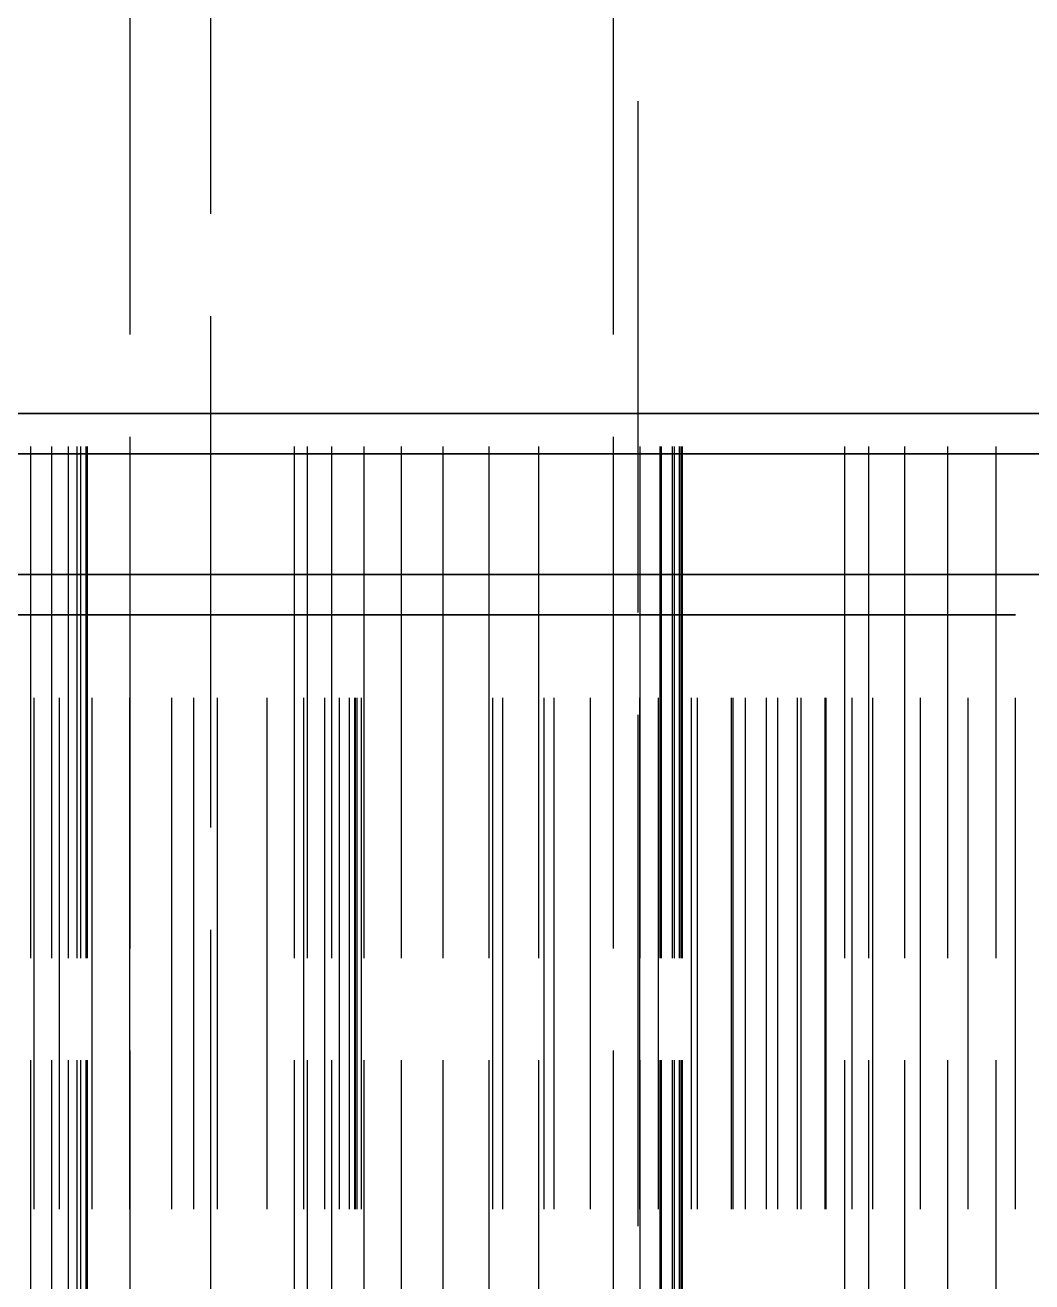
# Model space of a CAD drawing. Header units: millimetres. Extents: x -9 to 243, y -53 to 196.
# Drawn here: x 159.889 to 162.389, y 21.644 to 24.764 of the extents above; entities that cross this region are included whole.
import ezdxf

# ---------------------------------------------------------------- set-up
doc = ezdxf.new("R2010")
doc.units = ezdxf.units.MM
doc.linetypes.add('DASHED', pattern=[1.524, 1.27, -0.254])
doc.layers.add('HIDDEN', color=8, linetype='DASHED')

msp = doc.modelspace()

# ---------------------------------------------------------------- linework, layer by layer
at = {"layer": 'HIDDEN'}
for points in [[(160.15, -20.2), (160.15, 32.4)], [(161.35, -20.2), (161.35, 32.4)], [(160.35, -19.9), (160.35, 32.1)], [(161.41, 26.1), (161.41, -11.6)], [(162.77063, 23.8), (162.16746, 23.8), (161.56429, 23.8), (160.96111, 23.8), (160.35794, 23.8), (159.75476, 23.8), (159.15159, 23.8), (158.54841, 23.8), (157.94524, 23.8), (157.34206, 23.8), (156.73889, 23.8), (156.13571, 23.8), (155.53254, 23.8), (154.92937, 23.8), (154.32619, 23.8), (153.72302, 23.8), (153.11984, 23.8), (152.51667, 23.8), (151.91349, 23.8)], [(158.85, 23.8), (159.15159, 23.8), (159.45317, 23.8), (159.75476, 23.8), (160.05635, 23.8), (160.35794, 23.8), (160.65952, 23.8), (160.96111, 23.8), (161.2627, 23.8), (161.56429, 23.8), (161.86587, 23.8), (162.16746, 23.8), (162.46905, 23.8)], [(159.84143, 23.8), (159.9034, 23.8)], [(159.9034, 23.8), (159.84143, 23.8)], [(159.9034, 23.8), (159.95555, 23.8)], [(159.95555, 23.8), (159.9034, 23.8)], [(159.9034, 19.4), (159.9034, 23.8)], [(159.9034, 19.4), (159.9034, 23.8)], [(159.95555, 23.8), (159.99719, 23.8)], [(159.99719, 23.8), (159.95555, 23.8)], [(159.95555, 19.4), (159.95555, 23.8)], [(159.95555, 19.4), (159.95555, 23.8)], [(159.99719, 23.8), (160.02725, 23.8)], [(160.02725, 23.8), (159.99719, 23.8)], [(159.99719, 19.4), (159.99719, 23.8)], [(159.99719, 19.4), (159.99719, 23.8)], [(160.04057, 23.8), (160.01799, 23.8)], [(160.01799, 23.8), (160.02656, 23.8), (160.03512, 23.8), (160.04369, 23.8), (160.05225, 23.8), (160.06082, 23.8), (160.06938, 23.8), (160.07795, 23.8), (160.08651, 23.8), (160.09508, 23.8), (160.10364, 23.8), (160.11221, 23.8), (160.12077, 23.8), (160.12934, 23.8), (160.1379, 23.8), (160.14647, 23.8), (160.15503, 23.8), (160.1636, 23.8), (160.17216, 23.8), (160.18073, 23.8), (160.18929, 23.8), (160.19786, 23.8), (160.20642, 23.8), (160.21499, 23.8), (160.22355, 23.8), (160.23212, 23.8), (160.24068, 23.8), (160.24925, 23.8), (160.25781, 23.8), (160.26638, 23.8), (160.27494, 23.8), (160.28351, 23.8), (160.29207, 23.8), (160.30064, 23.8), (160.3092, 23.8), (160.31777, 23.8), (160.32633, 23.8), (160.3349, 23.8), (160.34346, 23.8), (160.35203, 23.8), (160.36059, 23.8), (160.36916, 23.8), (160.37772, 23.8), (160.38629, 23.8), (160.39485, 23.8), (160.40342, 23.8), (160.41198, 23.8), (160.42055, 23.8), (160.42911, 23.8), (160.43768, 23.8), (160.44624, 23.8), (160.45481, 23.8), (160.46337, 23.8), (160.47194, 23.8), (160.4805, 23.8), (160.48907, 23.8), (160.49763, 23.8), (160.5062, 23.8), (160.51476, 23.8), (160.52333, 23.8), (160.53189, 23.8), (160.54046, 23.8), (160.54902, 23.8), (160.55759, 23.8)], [(160.55759, 23.8), (160.54902, 23.8), (160.54046, 23.8), (160.53189, 23.8), (160.52333, 23.8), (160.51476, 23.8), (160.5062, 23.8), (160.49763, 23.8), (160.48907, 23.8), (160.4805, 23.8), (160.47194, 23.8), (160.46337, 23.8), (160.45481, 23.8), (160.44624, 23.8), (160.43768, 23.8), (160.42911, 23.8), (160.42055, 23.8), (160.41198, 23.8), (160.40342, 23.8), (160.39485, 23.8), (160.38629, 23.8), (160.37772, 23.8), (160.36916, 23.8), (160.36059, 23.8), (160.35203, 23.8), (160.34346, 23.8), (160.3349, 23.8), (160.32633, 23.8), (160.31777, 23.8), (160.3092, 23.8), (160.30064, 23.8), (160.29207, 23.8), (160.28351, 23.8), (160.27494, 23.8), (160.26638, 23.8), (160.25781, 23.8), (160.24925, 23.8), (160.24068, 23.8), (160.23212, 23.8), (160.22355, 23.8), (160.21499, 23.8), (160.20642, 23.8), (160.19786, 23.8), (160.18929, 23.8), (160.18073, 23.8), (160.17216, 23.8), (160.1636, 23.8), (160.15503, 23.8), (160.14647, 23.8), (160.1379, 23.8), (160.12934, 23.8), (160.12077, 23.8), (160.11221, 23.8), (160.10364, 23.8), (160.09508, 23.8), (160.08651, 23.8), (160.07795, 23.8), (160.06938, 23.8), (160.06082, 23.8), (160.05225, 23.8), (160.04369, 23.8), (160.03512, 23.8), (160.02656, 23.8), (160.01799, 23.8)], [(160.01799, 23.8), (160.04057, 23.8)], [(160.01799, 19.4), (160.01799, 23.8)], [(160.01799, 19.4), (160.01799, 23.8)], [(160.02725, 23.8), (160.04373, 23.8)], [(160.04373, 23.8), (160.02725, 23.8)], [(160.02725, 19.4), (160.02725, 23.8)], [(160.02725, 19.4), (160.02725, 23.8)], [(160.04373, 23.8), (160.04057, 23.8)], [(160.04057, 23.8), (160.04373, 23.8)], [(160.04057, 19.4), (160.04057, 23.8)], [(160.04057, 19.4), (160.04057, 23.8)], [(160.04373, 19.4), (160.04373, 23.8)], [(160.04373, 19.4), (160.04373, 23.8)], [(160.55759, 23.8), (160.59059, 23.8)], [(160.59059, 23.8), (160.55759, 23.8)], [(160.55759, 19.4), (160.55759, 23.8)], [(160.55759, 19.4), (160.55759, 23.8)], [(160.59059, 23.8), (160.65092, 23.8)], [(160.65092, 23.8), (160.59059, 23.8)], [(160.59059, 19.4), (160.59059, 23.8)], [(160.59059, 19.4), (160.59059, 23.8)], [(160.65092, 23.8), (160.73053, 23.8)], [(160.73053, 23.8), (160.65092, 23.8)], [(160.65092, 19.4), (160.65092, 23.8)], [(160.65092, 19.4), (160.65092, 23.8)], [(160.73053, 23.8), (160.82335, 23.8)], [(160.82335, 23.8), (160.73053, 23.8)], [(160.73053, 19.4), (160.73053, 23.8)], [(160.73053, 19.4), (160.73053, 23.8)], [(160.82335, 23.8), (160.92734, 23.8)], [(160.92734, 23.8), (160.82335, 23.8)], [(160.82335, 19.4), (160.82335, 23.8)], [(160.82335, 19.4), (160.82335, 23.8)], [(160.92734, 23.8), (161.04136, 23.8)], [(161.04136, 23.8), (160.92734, 23.8)], [(160.92734, 19.4), (160.92734, 23.8)], [(160.92734, 19.4), (160.92734, 23.8)], [(161.04136, 23.8), (161.16465, 23.8)], [(161.16465, 23.8), (161.04136, 23.8)], [(161.04136, 19.4), (161.04136, 23.8)], [(161.04136, 19.4), (161.04136, 23.8)], [(161.16465, 23.8), (161.46933, 23.8)], [(161.46933, 23.8), (161.16465, 23.8)], [(161.16465, 19.4), (161.16465, 23.8)], [(161.16465, 19.4), (161.16465, 23.8)], [(161.46578, 23.8), (161.41618, 23.8)], [(161.41618, 23.8), (161.42425, 23.8), (161.43232, 23.8), (161.44039, 23.8), (161.44846, 23.8), (161.45652, 23.8), (161.46459, 23.8), (161.47266, 23.8), (161.48073, 23.8), (161.4888, 23.8), (161.49686, 23.8), (161.50493, 23.8), (161.513, 23.8), (161.52107, 23.8), (161.52914, 23.8), (161.5372, 23.8), (161.54527, 23.8), (161.55334, 23.8), (161.56141, 23.8), (161.56948, 23.8), (161.57754, 23.8), (161.58561, 23.8), (161.59368, 23.8), (161.60175, 23.8), (161.60982, 23.8), (161.61788, 23.8), (161.62595, 23.8), (161.63402, 23.8), (161.64209, 23.8), (161.65016, 23.8), (161.65822, 23.8), (161.66629, 23.8), (161.67436, 23.8), (161.68243, 23.8), (161.6905, 23.8), (161.69856, 23.8), (161.70663, 23.8), (161.7147, 23.8), (161.72277, 23.8), (161.73084, 23.8), (161.7389, 23.8), (161.74697, 23.8), (161.75504, 23.8), (161.76311, 23.8), (161.77118, 23.8), (161.77924, 23.8), (161.78731, 23.8), (161.79538, 23.8), (161.80345, 23.8), (161.81152, 23.8), (161.81959, 23.8), (161.82765, 23.8), (161.83572, 23.8), (161.84379, 23.8), (161.85186, 23.8), (161.85993, 23.8), (161.86799, 23.8), (161.87606, 23.8), (161.88413, 23.8), (161.8922, 23.8), (161.90027, 23.8), (161.90833, 23.8), (161.9164, 23.8), (161.92447, 23.8)], [(161.92447, 23.8), (161.9164, 23.8), (161.90833, 23.8), (161.90027, 23.8), (161.8922, 23.8), (161.88413, 23.8), (161.87606, 23.8), (161.86799, 23.8), (161.85993, 23.8), (161.85186, 23.8), (161.84379, 23.8), (161.83572, 23.8), (161.82765, 23.8), (161.81959, 23.8), (161.81152, 23.8), (161.80345, 23.8), (161.79538, 23.8), (161.78731, 23.8), (161.77924, 23.8), (161.77118, 23.8), (161.76311, 23.8), (161.75504, 23.8), (161.74697, 23.8), (161.7389, 23.8), (161.73084, 23.8), (161.72277, 23.8), (161.7147, 23.8), (161.70663, 23.8), (161.69856, 23.8), (161.6905, 23.8), (161.68243, 23.8), (161.67436, 23.8), (161.66629, 23.8), (161.65822, 23.8), (161.65016, 23.8), (161.64209, 23.8), (161.63402, 23.8), (161.62595, 23.8), (161.61788, 23.8), (161.60982, 23.8), (161.60175, 23.8), (161.59368, 23.8), (161.58561, 23.8), (161.57754, 23.8), (161.56948, 23.8), (161.56141, 23.8), (161.55334, 23.8), (161.54527, 23.8), (161.5372, 23.8), (161.52914, 23.8), (161.52107, 23.8), (161.513, 23.8), (161.50493, 23.8), (161.49686, 23.8), (161.4888, 23.8), (161.48073, 23.8), (161.47266, 23.8), (161.46459, 23.8), (161.45652, 23.8), (161.44846, 23.8), (161.44039, 23.8), (161.43232, 23.8), (161.42425, 23.8), (161.41618, 23.8)], [(161.41618, 23.8), (161.46578, 23.8)], [(161.41618, 19.4), (161.41618, 23.8)], [(161.41618, 19.4), (161.41618, 23.8)], [(161.50113, 23.8), (161.46578, 23.8)], [(161.46578, 23.8), (161.50113, 23.8)], [(161.46578, 19.4), (161.46578, 23.8)], [(161.46578, 19.4), (161.46578, 23.8)], [(161.46933, 23.8), (161.49645, 23.8)], [(161.49645, 23.8), (161.46933, 23.8)], [(161.46933, 19.4), (161.46933, 23.8)], [(161.46933, 19.4), (161.46933, 23.8)], [(161.49645, 23.8), (161.51403, 23.8)], [(161.51403, 23.8), (161.49645, 23.8)], [(161.49645, 19.4), (161.49645, 23.8)], [(161.49645, 19.4), (161.49645, 23.8)], [(161.51779, 23.8), (161.50113, 23.8)], [(161.50113, 23.8), (161.51779, 23.8)], [(161.50113, 19.4), (161.50113, 23.8)], [(161.50113, 19.4), (161.50113, 23.8)], [(161.51403, 23.8), (161.52147, 23.8)], [(161.52147, 23.8), (161.51403, 23.8)], [(161.51403, 19.4), (161.51403, 23.8)], [(161.51403, 19.4), (161.51403, 23.8)], [(161.52147, 23.8), (161.51779, 23.8)], [(161.51779, 23.8), (161.52147, 23.8)], [(161.51779, 19.4), (161.51779, 23.8)], [(161.51779, 19.4), (161.51779, 23.8)], [(161.52147, 19.4), (161.52147, 23.8)], [(161.52147, 19.4), (161.52147, 23.8)], [(161.92447, 23.8), (161.98389, 23.8)], [(161.98389, 23.8), (161.92447, 23.8)], [(161.92447, 19.4), (161.92447, 23.8)], [(161.92447, 19.4), (161.92447, 23.8)], [(161.98389, 23.8), (162.07309, 23.8)], [(162.07309, 23.8), (161.98389, 23.8)], [(161.98389, 19.4), (161.98389, 23.8)], [(161.98389, 19.4), (161.98389, 23.8)], [(162.07309, 23.8), (162.18026, 23.8)], [(162.18026, 23.8), (162.07309, 23.8)], [(162.07309, 19.4), (162.07309, 23.8)], [(162.07309, 19.4), (162.07309, 23.8)], [(162.18026, 23.8), (162.29969, 23.8)], [(162.29969, 23.8), (162.18026, 23.8)], [(162.18026, 19.4), (162.18026, 23.8)], [(162.18026, 19.4), (162.18026, 23.8)], [(162.29969, 23.8), (162.42944, 23.8)], [(162.42944, 23.8), (162.29969, 23.8)], [(162.29969, 19.4), (162.29969, 23.8)], [(162.29969, 19.4), (162.29969, 23.8)], [(162.42778, 23.7), (162.28175, 23.7), (162.13571, 23.7), (161.98968, 23.7), (161.84365, 23.7), (161.69762, 23.7), (161.55159, 23.7), (161.40556, 23.7), (161.25952, 23.7), (161.11349, 23.7), (160.96746, 23.7), (160.82143, 23.7), (160.6754, 23.7), (160.52937, 23.7), (160.38333, 23.7), (160.2373, 23.7), (160.09127, 23.7), (159.94524, 23.7), (159.79921, 23.7)], [(159.83651, 23.7), (159.92619, 23.7), (160.01587, 23.7), (160.10556, 23.7), (160.19524, 23.7), (160.28492, 23.7), (160.3746, 23.7), (160.46429, 23.7), (160.55397, 23.7), (160.64365, 23.7), (160.73333, 23.7), (160.82302, 23.7), (160.9127, 23.7), (161.00238, 23.7), (161.09206, 23.7), (161.18175, 23.7), (161.27143, 23.7), (161.36111, 23.7), (161.45079, 23.7), (161.54048, 23.7), (161.63016, 23.7), (161.71984, 23.7), (161.80952, 23.7), (161.89921, 23.7), (161.98889, 23.7), (162.07857, 23.7), (162.16825, 23.7), (162.25794, 23.7), (162.34762, 23.7), (162.4373, 23.7)], [(162.52698, 23.7), (162.34762, 23.7), (162.16825, 23.7), (161.98889, 23.7), (161.80952, 23.7), (161.63016, 23.7), (161.45079, 23.7), (161.27143, 23.7), (161.09206, 23.7), (160.9127, 23.7), (160.73333, 23.7), (160.55397, 23.7), (160.3746, 23.7), (160.19524, 23.7), (160.01587, 23.7), (159.83651, 23.7)], [(159.87222, 23.7), (159.94524, 23.7), (160.01825, 23.7), (160.09127, 23.7), (160.16429, 23.7), (160.2373, 23.7), (160.31032, 23.7), (160.38333, 23.7), (160.45635, 23.7), (160.52937, 23.7), (160.60238, 23.7), (160.6754, 23.7), (160.74841, 23.7), (160.82143, 23.7), (160.89444, 23.7), (160.96746, 23.7), (161.04048, 23.7), (161.11349, 23.7), (161.18651, 23.7), (161.25952, 23.7), (161.33254, 23.7), (161.40556, 23.7), (161.47857, 23.7), (161.55159, 23.7), (161.6246, 23.7), (161.69762, 23.7), (161.77063, 23.7), (161.84365, 23.7), (161.91667, 23.7), (161.98968, 23.7), (162.0627, 23.7), (162.13571, 23.7), (162.20873, 23.7), (162.28175, 23.7), (162.35476, 23.7), (162.42778, 23.7)], [(162.56429, 23.4), (162.37381, 23.4), (162.18333, 23.4), (161.99286, 23.4), (161.80238, 23.4), (161.6119, 23.4), (161.42143, 23.4), (161.23095, 23.4), (161.04048, 23.4), (160.85, 23.4), (160.65952, 23.4), (160.46905, 23.4), (160.27857, 23.4), (160.0881, 23.4), (159.89762, 23.4), (159.70714, 23.4)], [(162.56429, 23.4), (162.37381, 23.4), (162.18333, 23.4), (161.99286, 23.4), (161.80238, 23.4), (161.6119, 23.4), (161.42143, 23.4), (161.23095, 23.4), (161.04048, 23.4), (160.85, 23.4), (160.65952, 23.4), (160.46905, 23.4), (160.27857, 23.4), (160.0881, 23.4), (159.89762, 23.4), (159.70714, 23.4)], [(162.42778, 23.4), (162.28175, 23.4), (162.13571, 23.4), (161.98968, 23.4), (161.84365, 23.4), (161.69762, 23.4), (161.55159, 23.4), (161.40556, 23.4), (161.25952, 23.4), (161.11349, 23.4), (160.96746, 23.4), (160.82143, 23.4), (160.6754, 23.4), (160.52937, 23.4), (160.38333, 23.4), (160.2373, 23.4), (160.09127, 23.4), (159.94524, 23.4), (159.79921, 23.4)], [(159.80238, 23.4), (159.89762, 23.4), (159.99286, 23.4), (160.0881, 23.4), (160.18333, 23.4), (160.27857, 23.4), (160.37381, 23.4), (160.46905, 23.4), (160.56429, 23.4), (160.65952, 23.4), (160.75476, 23.4), (160.85, 23.4), (160.94524, 23.4), (161.04048, 23.4), (161.13571, 23.4), (161.23095, 23.4), (161.32619, 23.4), (161.42143, 23.4), (161.51667, 23.4), (161.6119, 23.4), (161.70714, 23.4), (161.80238, 23.4), (161.89762, 23.4), (161.99286, 23.4), (162.0881, 23.4), (162.18333, 23.4), (162.27857, 23.4), (162.37381, 23.4), (162.46905, 23.4)], [(159.80238, 23.4), (159.89762, 23.4), (159.99286, 23.4), (160.0881, 23.4), (160.18333, 23.4), (160.27857, 23.4), (160.37381, 23.4), (160.46905, 23.4), (160.56429, 23.4), (160.65952, 23.4), (160.75476, 23.4), (160.85, 23.4), (160.94524, 23.4), (161.04048, 23.4), (161.13571, 23.4), (161.23095, 23.4), (161.32619, 23.4), (161.42143, 23.4), (161.51667, 23.4), (161.6119, 23.4), (161.70714, 23.4), (161.80238, 23.4), (161.89762, 23.4), (161.99286, 23.4), (162.0881, 23.4), (162.18333, 23.4), (162.27857, 23.4), (162.37381, 23.4), (162.46905, 23.4)], [(162.39444, 23.4), (162.26556, 23.4), (162.13667, 23.4), (162.00778, 23.4), (161.87889, 23.4), (161.75, 23.4), (161.62111, 23.4), (161.49222, 23.4), (161.36333, 23.4), (161.23444, 23.4), (161.10556, 23.4), (160.97667, 23.4), (160.84778, 23.4), (160.71889, 23.4), (160.59, 23.4), (160.46111, 23.4), (160.33222, 23.4), (160.20333, 23.4), (160.07444, 23.4), (159.94556, 23.4), (159.81667, 23.4)], [(162.39444, 23.4), (162.26556, 23.4), (162.13667, 23.4), (162.00778, 23.4), (161.87889, 23.4), (161.75, 23.4), (161.62111, 23.4), (161.49222, 23.4), (161.36333, 23.4), (161.23444, 23.4), (161.10556, 23.4), (160.97667, 23.4), (160.84778, 23.4), (160.71889, 23.4), (160.59, 23.4), (160.46111, 23.4), (160.33222, 23.4), (160.20333, 23.4), (160.07444, 23.4), (159.94556, 23.4), (159.81667, 23.4)], [(159.87222, 23.4), (159.94524, 23.4), (160.01825, 23.4), (160.09127, 23.4), (160.16429, 23.4), (160.2373, 23.4), (160.31032, 23.4), (160.38333, 23.4), (160.45635, 23.4), (160.52937, 23.4), (160.60238, 23.4), (160.6754, 23.4), (160.74841, 23.4), (160.82143, 23.4), (160.89444, 23.4), (160.96746, 23.4), (161.04048, 23.4), (161.11349, 23.4), (161.18651, 23.4), (161.25952, 23.4), (161.33254, 23.4), (161.40556, 23.4), (161.47857, 23.4), (161.55159, 23.4), (161.6246, 23.4), (161.69762, 23.4), (161.77063, 23.4), (161.84365, 23.4), (161.91667, 23.4), (161.98968, 23.4), (162.0627, 23.4), (162.13571, 23.4), (162.20873, 23.4), (162.28175, 23.4), (162.35476, 23.4), (162.42778, 23.4)], [(159.88111, 23.4), (159.94556, 23.4), (160.01, 23.4), (160.07444, 23.4), (160.13889, 23.4), (160.20333, 23.4), (160.26778, 23.4), (160.33222, 23.4), (160.39667, 23.4), (160.46111, 23.4), (160.52556, 23.4), (160.59, 23.4), (160.65444, 23.4), (160.71889, 23.4), (160.78333, 23.4), (160.84778, 23.4), (160.91222, 23.4), (160.97667, 23.4), (161.04111, 23.4), (161.10556, 23.4), (161.17, 23.4), (161.23444, 23.4), (161.29889, 23.4), (161.36333, 23.4), (161.42778, 23.4), (161.49222, 23.4), (161.55667, 23.4), (161.62111, 23.4), (161.68556, 23.4), (161.75, 23.4), (161.81444, 23.4), (161.87889, 23.4), (161.94333, 23.4), (162.00778, 23.4), (162.07222, 23.4), (162.13667, 23.4), (162.20111, 23.4), (162.26556, 23.4), (162.33, 23.4), (162.39444, 23.4)], [(159.88111, 23.4), (159.94556, 23.4), (160.01, 23.4), (160.07444, 23.4), (160.13889, 23.4), (160.20333, 23.4), (160.26778, 23.4), (160.33222, 23.4), (160.39667, 23.4), (160.46111, 23.4), (160.52556, 23.4), (160.59, 23.4), (160.65444, 23.4), (160.71889, 23.4), (160.78333, 23.4), (160.84778, 23.4), (160.91222, 23.4), (160.97667, 23.4), (161.04111, 23.4), (161.10556, 23.4), (161.17, 23.4), (161.23444, 23.4), (161.29889, 23.4), (161.36333, 23.4), (161.42778, 23.4), (161.49222, 23.4), (161.55667, 23.4), (161.62111, 23.4), (161.68556, 23.4), (161.75, 23.4), (161.81444, 23.4), (161.87889, 23.4), (161.94333, 23.4), (162.00778, 23.4), (162.07222, 23.4), (162.13667, 23.4), (162.20111, 23.4), (162.26556, 23.4), (162.33, 23.4), (162.39444, 23.4)], [(159.88889, 23.4), (159.98333, 23.4), (160.07778, 23.4), (160.17222, 23.4), (160.26667, 23.4), (160.36111, 23.4), (160.45556, 23.4), (160.55, 23.4), (160.64444, 23.4), (160.73889, 23.4), (160.83333, 23.4), (160.92778, 23.4), (161.02222, 23.4), (161.11667, 23.4), (161.21111, 23.4), (161.30556, 23.4), (161.4, 23.4), (161.49444, 23.4), (161.58889, 23.4), (161.68333, 23.4), (161.77778, 23.4), (161.87222, 23.4), (161.96667, 23.4), (162.06111, 23.4), (162.15556, 23.4), (162.25, 23.4), (162.34444, 23.4), (162.43889, 23.4)], [(162.53333, 23.4), (162.34444, 23.4), (162.15556, 23.4), (161.96667, 23.4), (161.77778, 23.4), (161.58889, 23.4), (161.4, 23.4), (161.21111, 23.4), (161.02222, 23.4), (160.83333, 23.4), (160.64444, 23.4), (160.45556, 23.4), (160.26667, 23.4), (160.07778, 23.4), (159.88889, 23.4)], [(159.74444, 23.3), (159.91168, 23.3)], [(159.91168, 23.3), (159.74444, 23.3)], [(159.91168, 23.3), (159.97471, 23.3)], [(159.97471, 23.3), (159.91168, 23.3)], [(159.91168, 20.3), (159.91168, 23.3)], [(159.91168, 20.3), (159.91168, 23.3)], [(159.97471, 23.3), (160.05559, 23.3)], [(160.05559, 23.3), (159.97471, 23.3)], [(159.97471, 20.3), (159.97471, 23.3)], [(159.97471, 20.3), (159.97471, 23.3)], [(160.05559, 23.3), (160.14903, 23.3)], [(160.14903, 23.3), (160.05559, 23.3)], [(160.05559, 20.3), (160.05559, 23.3)], [(160.05559, 20.3), (160.05559, 23.3)], [(160.14903, 23.3), (160.25319, 23.3)], [(160.25319, 23.3), (160.14903, 23.3)], [(160.14903, 20.3), (160.14903, 23.3)], [(160.14903, 20.3), (160.14903, 23.3)], [(160.25319, 23.3), (160.36701, 23.3)], [(160.36701, 23.3), (160.25319, 23.3)], [(160.25319, 20.3), (160.25319, 23.3)], [(160.25319, 20.3), (160.25319, 23.3)], [(160.58081, 23.3), (160.30816, 23.3)], [(160.30816, 23.3), (160.72467, 23.3)], [(160.72467, 23.3), (160.30816, 23.3)], [(160.30816, 23.3), (160.58081, 23.3)], [(160.30816, 20.3), (160.30816, 23.3)], [(160.30816, 20.3), (160.30816, 23.3)], [(160.36701, 23.3), (160.48972, 23.3)], [(160.48972, 23.3), (160.36701, 23.3)], [(160.36701, 20.3), (160.36701, 23.3)], [(160.36701, 20.3), (160.36701, 23.3)], [(160.48972, 23.3), (160.70801, 23.3)], [(160.70801, 23.3), (160.48972, 23.3)], [(160.48972, 20.3), (160.48972, 23.3)], [(160.48972, 20.3), (160.48972, 23.3)], [(160.63311, 23.3), (160.58081, 23.3)], [(160.58081, 23.3), (160.63311, 23.3)], [(160.58081, 20.3), (160.58081, 23.3)], [(160.58081, 20.3), (160.58081, 23.3)], [(160.66975, 23.3), (160.63311, 23.3)], [(160.63311, 23.3), (160.66975, 23.3)], [(160.63311, 20.3), (160.63311, 23.3)], [(160.63311, 20.3), (160.63311, 23.3)], [(160.69476, 23.3), (160.66975, 23.3)], [(160.66975, 23.3), (160.69476, 23.3)], [(160.66975, 20.3), (160.66975, 23.3)], [(160.66975, 20.3), (160.66975, 23.3)], [(160.70923, 23.3), (160.69476, 23.3)], [(160.69476, 23.3), (160.70923, 23.3)], [(160.69476, 20.3), (160.69476, 23.3)], [(160.69476, 20.3), (160.69476, 23.3)], [(160.70801, 23.3), (160.71359, 23.3)], [(160.71359, 23.3), (160.70801, 23.3)], [(160.70801, 20.3), (160.70801, 23.3)], [(160.70801, 20.3), (160.70801, 23.3)], [(160.71359, 23.3), (160.70923, 23.3)], [(160.70923, 23.3), (160.71359, 23.3)], [(160.70923, 20.3), (160.70923, 23.3)], [(160.70923, 20.3), (160.70923, 23.3)], [(160.71359, 20.3), (160.71359, 23.3)], [(160.71359, 20.3), (160.71359, 23.3)], [(160.72467, 23.3), (161.0752, 23.3)], [(161.0752, 23.3), (160.72467, 23.3)], [(160.72467, 20.3), (160.72467, 23.3)], [(160.72467, 20.3), (160.72467, 23.3)], [(161.46152, 23.3), (161.05014, 23.3)], [(161.05014, 23.3), (161.20259, 23.3)], [(161.20259, 23.3), (161.05014, 23.3)], [(161.05014, 23.3), (161.46152, 23.3)], [(161.05014, 20.3), (161.05014, 23.3)], [(161.05014, 20.3), (161.05014, 23.3)], [(161.0752, 23.3), (161.17818, 23.3)], [(161.17818, 23.3), (161.0752, 23.3)], [(161.0752, 20.3), (161.0752, 23.3)], [(161.0752, 20.3), (161.0752, 23.3)], [(161.17818, 23.3), (161.29273, 23.3)], [(161.29273, 23.3), (161.17818, 23.3)], [(161.17818, 20.3), (161.17818, 23.3)], [(161.17818, 20.3), (161.17818, 23.3)], [(161.20259, 23.3), (161.64248, 23.3)], [(161.64248, 23.3), (161.20259, 23.3)], [(161.20259, 20.3), (161.20259, 23.3)], [(161.20259, 20.3), (161.20259, 23.3)], [(161.29273, 23.3), (161.41506, 23.3)], [(161.41506, 23.3), (161.29273, 23.3)], [(161.29273, 20.3), (161.29273, 23.3)], [(161.29273, 20.3), (161.29273, 23.3)], [(161.41506, 23.3), (161.54369, 23.3)], [(161.54369, 23.3), (161.41506, 23.3)], [(161.41506, 20.3), (161.41506, 23.3)], [(161.41506, 20.3), (161.41506, 23.3)], [(161.55831, 23.3), (161.46152, 23.3)], [(161.46152, 23.3), (161.55831, 23.3)], [(161.46152, 20.3), (161.46152, 23.3)], [(161.46152, 20.3), (161.46152, 23.3)], [(161.54369, 23.3), (161.67763, 23.3)], [(161.67763, 23.3), (161.54369, 23.3)], [(161.54369, 20.3), (161.54369, 23.3)], [(161.54369, 20.3), (161.54369, 23.3)], [(161.64732, 23.3), (161.55831, 23.3)], [(161.55831, 23.3), (161.64732, 23.3)], [(161.55831, 20.3), (161.55831, 23.3)], [(161.55831, 20.3), (161.55831, 23.3)], [(161.64248, 23.3), (161.75782, 23.3)], [(161.75782, 23.3), (161.64248, 23.3)], [(161.64248, 20.3), (161.64248, 23.3)], [(161.64248, 20.3), (161.64248, 23.3)], [(161.73014, 23.3), (161.64732, 23.3)], [(161.64732, 23.3), (161.73014, 23.3)], [(161.64732, 20.3), (161.64732, 23.3)], [(161.64732, 20.3), (161.64732, 23.3)], [(161.67763, 23.3), (161.81611, 23.3)], [(161.81611, 23.3), (161.67763, 23.3)], [(161.67763, 20.3), (161.67763, 23.3)], [(161.67763, 20.3), (161.67763, 23.3)], [(161.80698, 23.3), (161.73014, 23.3)], [(161.73014, 23.3), (161.80698, 23.3)], [(161.73014, 20.3), (161.73014, 23.3)], [(161.73014, 20.3), (161.73014, 23.3)], [(161.75782, 23.3), (161.87534, 23.3)], [(161.87534, 23.3), (161.75782, 23.3)], [(161.75782, 20.3), (161.75782, 23.3)], [(161.75782, 20.3), (161.75782, 23.3)], [(161.87773, 23.3), (161.80698, 23.3)], [(161.80698, 23.3), (161.87773, 23.3)], [(161.80698, 20.3), (161.80698, 23.3)], [(161.80698, 20.3), (161.80698, 23.3)], [(161.81611, 23.3), (161.94214, 23.3)], [(161.94214, 23.3), (161.81611, 23.3)], [(161.81611, 20.3), (161.81611, 23.3)], [(161.81611, 20.3), (161.81611, 23.3)], [(161.87534, 23.3), (161.99379, 23.3)], [(161.99379, 23.3), (161.87534, 23.3)], [(161.87534, 20.3), (161.87534, 23.3)], [(161.87534, 20.3), (161.87534, 23.3)], [(161.94214, 23.3), (161.87773, 23.3)], [(161.87773, 23.3), (161.94214, 23.3)], [(161.87773, 20.3), (161.87773, 23.3)], [(161.87773, 20.3), (161.87773, 23.3)], [(161.94214, 20.3), (161.94214, 23.3)], [(161.94214, 20.3), (161.94214, 23.3)], [(161.99379, 23.3), (162.11242, 23.3)], [(162.11242, 23.3), (161.99379, 23.3)], [(161.99379, 20.3), (161.99379, 23.3)], [(161.99379, 20.3), (161.99379, 23.3)], [(162.11242, 23.3), (162.2306, 23.3)], [(162.2306, 23.3), (162.11242, 23.3)], [(162.11242, 20.3), (162.11242, 23.3)], [(162.11242, 20.3), (162.11242, 23.3)], [(162.2306, 23.3), (162.34773, 23.3)], [(162.34773, 23.3), (162.2306, 23.3)], [(162.2306, 20.3), (162.2306, 23.3)], [(162.2306, 20.3), (162.2306, 23.3)], [(162.34773, 20.3), (162.34773, 23.3)], [(162.34773, 20.3), (162.34773, 23.3)]]:
    msp.add_lwpolyline(points, dxfattribs=at)

doc.saveas('drawing.dxf')
